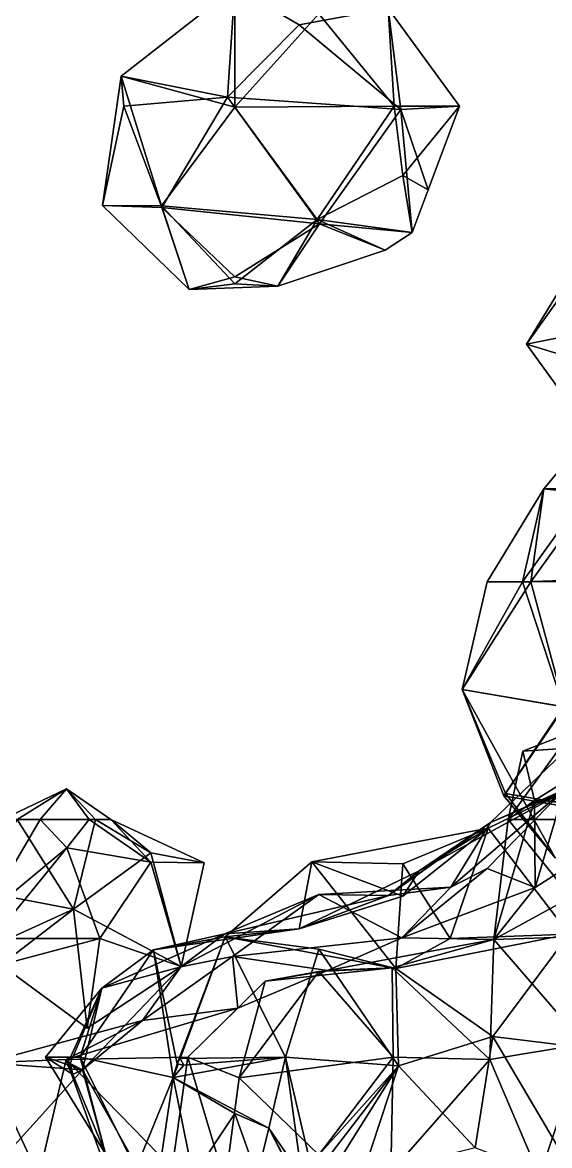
# Model space of a CAD drawing. Extents: x 290095 to 295679, y 4553756 to 4561441.
# Drawn here: x 294109.3 to 294188.3, y 4559107.5 to 4559275.8 of the extents above; entities that cross this region are included whole.
import ezdxf

# ---------------------------------------------------------------- set-up
doc = ezdxf.new("R2010")
doc.units = 0
doc.layers.add('Au_ppm_Pref_-_0_5', color=7, linetype='CONTINUOUS')

msp = doc.modelspace()

# ---------------------------------------------------------------- linework, layer by layer
at = {"layer": 'Au_ppm_Pref_-_0_5'}
for points in [[(294140.07, 4559264.67, 1771.57), (294124.13, 4559267.77, 1763.5), (294141.17, 4559281.11, 1763.98)], [(294141.17, 4559281.11, 1763.98), (294124.13, 4559267.77, 1763.5), (294141.17, 4559263.15, 1757.72)], [(294150.81, 4559275.47, 1769.44), (294140.07, 4559264.67, 1771.57), (294141.17, 4559281.11, 1763.98)], [(294164.15, 4559277.96, 1763.98), (294150.81, 4559275.47, 1769.44), (294141.17, 4559281.11, 1763.98)], [(294153.77, 4559277.13, 1759.36), (294141.17, 4559281.11, 1763.98), (294141.17, 4559263.15, 1757.72)], [(294164.15, 4559277.96, 1763.98), (294166.06, 4559262.79, 1769.74), (294150.81, 4559275.47, 1769.44)], [(294164.15, 4559277.96, 1763.98), (294153.77, 4559277.13, 1759.36), (294165.05, 4559263.28, 1758.66)], [(294164.15, 4559277.96, 1763.98), (294174.82, 4559263.28, 1763.98), (294166.06, 4559262.79, 1769.74)], [(294174.82, 4559263.28, 1763.98), (294164.15, 4559277.96, 1763.98), (294165.05, 4559263.28, 1758.66)], [(294165.05, 4559263.28, 1758.66), (294153.77, 4559277.13, 1759.36), (294141.17, 4559263.15, 1757.72)], [(294140.07, 4559264.67, 1771.57), (294150.81, 4559275.47, 1769.44), (294166.06, 4559262.79, 1769.74)], [(294124.52, 4559263.28, 1768.61), (294121.35, 4559248.4, 1763.98), (294124.13, 4559267.77, 1763.5)], [(294121.35, 4559248.4, 1763.98), (294130.18, 4559248.35, 1759.76), (294124.13, 4559267.77, 1763.5)], [(294124.13, 4559267.77, 1763.5), (294140.07, 4559264.67, 1771.57), (294124.52, 4559263.28, 1768.61)], [(294124.13, 4559267.77, 1763.5), (294130.18, 4559248.35, 1759.76), (294141.17, 4559263.15, 1757.72)], [(294130.22, 4559248.09, 1769.16), (294124.52, 4559263.28, 1768.61), (294140.07, 4559264.67, 1771.57)], [(294130.22, 4559248.09, 1769.16), (294140.07, 4559264.67, 1771.57), (294153.85, 4559245.64, 1769.75)], [(294140.07, 4559264.67, 1771.57), (294166.06, 4559262.79, 1769.74), (294153.85, 4559245.64, 1769.75)], [(294130.22, 4559248.09, 1769.16), (294121.35, 4559248.4, 1763.98), (294124.52, 4559263.28, 1768.61)], [(294141.17, 4559263.15, 1757.72), (294130.18, 4559248.35, 1759.76), (294153.52, 4559246.29, 1758.31)], [(294153.52, 4559246.29, 1758.31), (294165.05, 4559263.28, 1758.66), (294141.17, 4559263.15, 1757.72)], [(294166.37, 4559252.9, 1761.5), (294165.05, 4559263.28, 1758.66), (294153.52, 4559246.29, 1758.31)], [(294153.85, 4559245.64, 1769.75), (294166.06, 4559262.79, 1769.74), (294167.74, 4559244.34, 1763.93)], [(294174.82, 4559263.28, 1763.98), (294165.05, 4559263.28, 1758.66), (294166.37, 4559252.9, 1761.5)], [(294166.06, 4559262.79, 1769.74), (294174.82, 4559263.28, 1763.98), (294170.12, 4559250.76, 1763.98)], [(294166.06, 4559262.79, 1769.74), (294170.12, 4559250.76, 1763.98), (294167.74, 4559244.34, 1763.93)], [(294174.82, 4559263.28, 1763.98), (294166.37, 4559252.9, 1761.5), (294170.12, 4559250.76, 1763.98)], [(294166.37, 4559252.9, 1761.5), (294153.52, 4559246.29, 1758.31), (294167.74, 4559244.34, 1763.93)], [(294170.12, 4559250.76, 1763.98), (294166.37, 4559252.9, 1761.5), (294167.74, 4559244.34, 1763.93)], [(294130.22, 4559248.09, 1769.16), (294134.33, 4559235.8, 1763.98), (294121.35, 4559248.4, 1763.98)], [(294121.35, 4559248.4, 1763.98), (294134.33, 4559235.8, 1763.98), (294130.18, 4559248.35, 1759.76)], [(294134.33, 4559235.8, 1763.98), (294141.17, 4559236.67, 1761.05), (294130.18, 4559248.35, 1759.76)], [(294153.52, 4559246.29, 1758.31), (294130.18, 4559248.35, 1759.76), (294141.17, 4559236.67, 1761.05)], [(294130.22, 4559248.09, 1769.16), (294141.17, 4559237.69, 1766.57), (294134.33, 4559235.8, 1763.98)], [(294130.22, 4559248.09, 1769.16), (294153.85, 4559245.64, 1769.75), (294141.17, 4559237.69, 1766.57)], [(294147.62, 4559236.34, 1763.98), (294153.52, 4559246.29, 1758.31), (294141.17, 4559236.67, 1761.05)], [(294153.52, 4559246.29, 1758.31), (294147.62, 4559236.34, 1763.98), (294163.7, 4559241.69, 1763.98)], [(294163.7, 4559241.69, 1763.98), (294167.74, 4559244.34, 1763.93), (294153.52, 4559246.29, 1758.31)], [(294153.85, 4559245.64, 1769.75), (294147.62, 4559236.34, 1763.98), (294141.17, 4559237.69, 1766.57)], [(294153.85, 4559245.64, 1769.75), (294163.7, 4559241.69, 1763.98), (294147.62, 4559236.34, 1763.98)], [(294153.85, 4559245.64, 1769.75), (294167.74, 4559244.34, 1763.93), (294163.7, 4559241.69, 1763.98)], [(294193.23, 4559241.24, 1882.77), (294194.42, 4559241.01, 1883.41), (294184.88, 4559227.64, 1882.77)], [(294194.87, 4559229.64, 1877.01), (294193.23, 4559241.24, 1882.77), (294184.88, 4559227.64, 1882.77)], [(294184.88, 4559227.64, 1882.77), (294194.42, 4559241.01, 1883.41), (294191.29, 4559225.68, 1886.47)], [(294147.62, 4559236.34, 1763.98), (294134.33, 4559235.8, 1763.98), (294141.17, 4559237.69, 1766.57)], [(294134.33, 4559235.8, 1763.98), (294147.62, 4559236.34, 1763.98), (294141.17, 4559236.67, 1761.05)], [(294184.88, 4559227.64, 1882.77), (294196.2, 4559211.94, 1884.25), (294194.87, 4559229.64, 1877.01)], [(294191.29, 4559225.68, 1886.47), (294196.2, 4559211.94, 1884.25), (294184.88, 4559227.64, 1882.77)], [(294194.98, 4559205.14, 1860.38), (294198.01, 4559218.53, 1864.95), (294187.49, 4559205.96, 1864.95)], [(294187.49, 4559205.96, 1864.95), (294198.01, 4559218.53, 1864.95), (294194.37, 4559206.09, 1868.32)], [(294187.49, 4559205.96, 1864.95), (294184.3, 4559192.01, 1868.37), (294178.96, 4559192.01, 1864.95)], [(294187.49, 4559205.96, 1864.95), (294178.96, 4559192.01, 1864.95), (294185.54, 4559192.01, 1859.82)], [(294187.49, 4559205.96, 1864.95), (294194.37, 4559206.09, 1868.32), (294184.3, 4559192.01, 1868.37)], [(294203.89, 4559192.63, 1870.16), (294184.3, 4559192.01, 1868.37), (294194.37, 4559206.09, 1868.32)], [(294194.98, 4559205.14, 1860.38), (294187.49, 4559205.96, 1864.95), (294185.54, 4559192.01, 1859.82)], [(294194.98, 4559205.14, 1860.38), (294185.54, 4559192.01, 1859.82), (294204.07, 4559192.2, 1856.57)], [(294190.43, 4559173.28, 1869.24), (294175.22, 4559175.86, 1864.74), (294184.3, 4559192.01, 1868.37)], [(294184.3, 4559192.01, 1868.37), (294175.22, 4559175.86, 1864.74), (294178.96, 4559192.01, 1864.95)], [(294175.22, 4559175.86, 1864.74), (294190.56, 4559173.28, 1858.61), (294185.54, 4559192.01, 1859.82)], [(294178.96, 4559192.01, 1864.95), (294175.22, 4559175.86, 1864.74), (294185.54, 4559192.01, 1859.82)], [(294190.43, 4559173.28, 1869.24), (294184.3, 4559192.01, 1868.37), (294203.89, 4559192.63, 1870.16)], [(294204.07, 4559192.2, 1856.57), (294185.54, 4559192.01, 1859.82), (294190.56, 4559173.28, 1858.61)], [(294189.17, 4559150.64, 1865.13), (294175.22, 4559175.86, 1864.74), (294181.46, 4559159.93, 1868.53)], [(294181.46, 4559159.93, 1868.53), (294175.22, 4559175.86, 1864.74), (294190.43, 4559173.28, 1869.24)], [(294181.71, 4559160.28, 1861.61), (294175.22, 4559175.86, 1864.74), (294189.17, 4559150.64, 1865.13)], [(294175.22, 4559175.86, 1864.74), (294181.71, 4559160.28, 1861.61), (294190.56, 4559173.28, 1858.61)], [(294197.69, 4559173.34, 1894.64), (294191.28, 4559160.99, 1900.87), (294179.46, 4559155.9, 1894.65)], [(294190.5, 4559160.8, 1888.43), (294197.69, 4559173.34, 1894.64), (294179.46, 4559155.9, 1894.65)], [(294201.79, 4559156.37, 1870.89), (294181.46, 4559159.93, 1868.53), (294190.43, 4559173.28, 1869.24)], [(294201.76, 4559156.84, 1860.3), (294190.56, 4559173.28, 1858.61), (294181.71, 4559160.28, 1861.61)], [(294184.34, 4559166.59, 1876.83), (294182.11, 4559156.37, 1872.37), (294191.57, 4559169.45, 1872.47)], [(294191.57, 4559169.45, 1872.47), (294182.11, 4559156.37, 1872.37), (294201.79, 4559156.37, 1870.89)], [(294199.53, 4559167.63, 1876.83), (294184.34, 4559166.59, 1876.83), (294191.57, 4559169.45, 1872.47)], [(294184.34, 4559166.59, 1876.83), (294186.1, 4559159.24, 1878.69), (294182.11, 4559156.37, 1872.37)], [(294184.34, 4559166.59, 1876.83), (294199.53, 4559167.63, 1876.83), (294186.1, 4559159.24, 1878.69)], [(294199.53, 4559167.63, 1876.83), (294205, 4559158.26, 1882.76), (294186.1, 4559159.24, 1878.69)], [(294106.33, 4559156.37, 1829.31), (294115.95, 4559160.97, 1829.32), (294108.55, 4559156.37, 1832.81)], [(294115.95, 4559160.97, 1829.32), (294106.33, 4559156.37, 1829.31), (294111.97, 4559156.37, 1827.42)], [(294120.29, 4559156.37, 1831.35), (294108.55, 4559156.37, 1832.81), (294115.95, 4559160.97, 1829.32)], [(294119.32, 4559156.37, 1827.73), (294115.95, 4559160.97, 1829.32), (294111.97, 4559156.37, 1827.42)], [(294119.32, 4559156.37, 1827.73), (294122.59, 4559156.37, 1829.31), (294115.95, 4559160.97, 1829.32)], [(294122.59, 4559156.37, 1829.31), (294120.29, 4559156.37, 1831.35), (294115.95, 4559160.97, 1829.32)], [(294168.77, 4559148.67, 1899.15), (294191.28, 4559160.99, 1900.87), (294179.13, 4559155.06, 1906.01)], [(294179.46, 4559155.9, 1894.65), (294191.28, 4559160.99, 1900.87), (294168.77, 4559148.67, 1899.15)], [(294173.54, 4559146.22, 1888.71), (294190.5, 4559160.8, 1888.43), (294179.46, 4559155.9, 1894.65)], [(294178.97, 4559149.04, 1885.21), (294190.5, 4559160.8, 1888.43), (294173.54, 4559146.22, 1888.71)], [(294186.18, 4559146.17, 1882.77), (294190.5, 4559160.8, 1888.43), (294178.97, 4559149.04, 1885.21)], [(294191.28, 4559160.99, 1900.87), (294191.25, 4559139.16, 1906.79), (294179.13, 4559155.06, 1906.01)], [(294189.17, 4559150.64, 1865.13), (294181.46, 4559159.93, 1868.53), (294201.79, 4559156.37, 1870.89)], [(294201.76, 4559156.84, 1860.3), (294181.71, 4559160.28, 1861.61), (294189.17, 4559150.64, 1865.13)], [(294186.18, 4559146.17, 1882.77), (294205, 4559158.26, 1882.76), (294190.5, 4559160.8, 1888.43)], [(294179.97, 4559138.36, 1877.36), (294186.1, 4559159.24, 1878.69), (294186.18, 4559146.17, 1882.77)], [(294179.97, 4559138.36, 1877.36), (294182.11, 4559156.37, 1872.37), (294186.1, 4559159.24, 1878.69)], [(294186.18, 4559146.17, 1882.77), (294186.1, 4559159.24, 1878.69), (294205, 4559158.26, 1882.76)], [(294103.37, 4559145.52, 1831.63), (294108.55, 4559156.37, 1832.81), (294117.01, 4559142.94, 1833.3)], [(294103.37, 4559141.63, 1828.29), (294115.97, 4559152.14, 1827.9), (294111.97, 4559156.37, 1827.42)], [(294103.37, 4559141.63, 1828.29), (294111.97, 4559156.37, 1827.42), (294106.33, 4559156.37, 1829.31)], [(294120.29, 4559156.37, 1831.35), (294117.01, 4559142.94, 1833.3), (294108.55, 4559156.37, 1832.81)], [(294119.32, 4559156.37, 1827.73), (294111.97, 4559156.37, 1827.42), (294115.97, 4559152.14, 1827.9)], [(294128.57, 4559149.96, 1825.51), (294119.32, 4559156.37, 1827.73), (294115.97, 4559152.14, 1827.9)], [(294120.29, 4559156.37, 1831.35), (294128.57, 4559151.36, 1833.58), (294117.01, 4559142.94, 1833.3)], [(294128.57, 4559149.96, 1825.51), (294122.59, 4559156.37, 1829.31), (294119.32, 4559156.37, 1827.73)], [(294128.57, 4559151.36, 1833.58), (294120.29, 4559156.37, 1831.35), (294122.59, 4559156.37, 1829.31)], [(294128.57, 4559151.36, 1833.58), (294122.59, 4559156.37, 1829.31), (294136.58, 4559149.88, 1829.31)], [(294128.57, 4559149.96, 1825.51), (294136.58, 4559149.88, 1829.31), (294122.59, 4559156.37, 1829.31)], [(294166.37, 4559144.87, 1904.42), (294179.13, 4559155.06, 1906.01), (294152.7, 4559150.04, 1905.64)], [(294179.13, 4559155.06, 1906.01), (294166.37, 4559149.75, 1910.26), (294152.7, 4559150.04, 1905.64)], [(294164.18, 4559144.97, 1893.54), (294179.46, 4559155.9, 1894.65), (294168.77, 4559148.67, 1899.15)], [(294179.46, 4559155.9, 1894.65), (294164.18, 4559144.97, 1893.54), (294173.54, 4559146.22, 1888.71)], [(294173.45, 4559138.55, 1909.86), (294166.37, 4559149.75, 1910.26), (294179.13, 4559155.06, 1906.01)], [(294166.37, 4559144.87, 1904.42), (294168.77, 4559148.67, 1899.15), (294179.13, 4559155.06, 1906.01)], [(294173.45, 4559138.55, 1909.86), (294179.13, 4559155.06, 1906.01), (294191.25, 4559139.16, 1906.79)], [(294179.97, 4559138.36, 1877.36), (294191.57, 4559144.73, 1872.95), (294182.11, 4559156.37, 1872.37)], [(294191.57, 4559144.73, 1872.95), (294201.79, 4559156.37, 1870.89), (294182.11, 4559156.37, 1872.37)], [(294103.37, 4559141.63, 1828.29), (294104.91, 4559138.55, 1828.59), (294115.97, 4559152.14, 1827.9)], [(294104.91, 4559138.55, 1828.59), (294120.96, 4559138.55, 1825.73), (294115.97, 4559152.14, 1827.9)], [(294128.57, 4559149.96, 1825.51), (294115.97, 4559152.14, 1827.9), (294120.96, 4559138.55, 1825.73)], [(294133.11, 4559134.36, 1829.23), (294117.01, 4559142.94, 1833.3), (294128.57, 4559151.36, 1833.58)], [(294133.11, 4559134.36, 1829.23), (294128.57, 4559149.96, 1825.51), (294120.96, 4559138.55, 1825.73)], [(294136.58, 4559149.88, 1829.31), (294133.11, 4559134.36, 1829.23), (294128.57, 4559151.36, 1833.58)], [(294133.11, 4559134.36, 1829.23), (294136.58, 4559149.88, 1829.31), (294128.57, 4559149.96, 1825.51)], [(294165.29, 4559134.03, 1907.77), (294139.71, 4559138.79, 1906.66), (294152.7, 4559150.04, 1905.64)], [(294152.7, 4559150.04, 1905.64), (294139.71, 4559138.79, 1906.66), (294150.81, 4559140, 1900.48)], [(294150.81, 4559140, 1900.48), (294166.37, 4559144.87, 1904.42), (294152.7, 4559150.04, 1905.64)], [(294152.7, 4559150.04, 1905.64), (294166.37, 4559149.75, 1910.26), (294165.29, 4559134.03, 1907.77)], [(294173.45, 4559138.55, 1909.86), (294165.29, 4559134.03, 1907.77), (294166.37, 4559149.75, 1910.26)], [(294164.18, 4559144.97, 1893.54), (294168.77, 4559148.67, 1899.15), (294150.81, 4559140, 1900.48)], [(294168.77, 4559148.67, 1899.15), (294166.37, 4559144.87, 1904.42), (294150.81, 4559140, 1900.48)], [(294186.18, 4559146.17, 1882.77), (294178.97, 4559149.04, 1885.21), (294166.18, 4559138.65, 1882.7)], [(294178.97, 4559149.04, 1885.21), (294173.54, 4559146.22, 1888.71), (294166.18, 4559138.65, 1882.7)], [(294103.37, 4559145.52, 1831.63), (294117.01, 4559142.94, 1833.3), (294107.35, 4559138.55, 1831.19)], [(294140.82, 4559135.85, 1882.82), (294153.78, 4559145.13, 1888.66), (294133.06, 4559134.31, 1889.35)], [(294153.78, 4559145.13, 1888.66), (294139.68, 4559139.25, 1894.87), (294133.06, 4559134.31, 1889.35)], [(294139.68, 4559139.25, 1894.87), (294153.78, 4559145.13, 1888.66), (294164.18, 4559144.97, 1893.54)], [(294164.18, 4559144.97, 1893.54), (294150.81, 4559140, 1900.48), (294139.68, 4559139.25, 1894.87)], [(294140.82, 4559135.85, 1882.82), (294166.18, 4559138.65, 1882.7), (294153.78, 4559145.13, 1888.66)], [(294164.18, 4559144.97, 1893.54), (294153.78, 4559145.13, 1888.66), (294173.54, 4559146.22, 1888.71)], [(294166.18, 4559138.65, 1882.7), (294173.54, 4559146.22, 1888.71), (294153.78, 4559145.13, 1888.66)], [(294179.97, 4559138.36, 1877.36), (294186.18, 4559146.17, 1882.77), (294166.18, 4559138.65, 1882.7)], [(294179.97, 4559138.36, 1877.36), (294204.07, 4559139.18, 1877.18), (294191.57, 4559144.73, 1872.95)], [(294106.17, 4559134.6, 1829.31), (294107.35, 4559138.55, 1831.19), (294117.01, 4559142.94, 1833.3)], [(294106.17, 4559134.6, 1829.31), (294117.01, 4559142.94, 1833.3), (294119.03, 4559125.07, 1829.31)], [(294119.03, 4559125.07, 1829.31), (294117.01, 4559142.94, 1833.3), (294133.11, 4559134.36, 1829.23)], [(294139.71, 4559138.79, 1906.66), (294128.99, 4559136.82, 1900.2), (294150.81, 4559140, 1900.48)], [(294150.81, 4559140, 1900.48), (294128.99, 4559136.82, 1900.2), (294139.68, 4559139.25, 1894.87)], [(294106.17, 4559134.6, 1829.31), (294120.96, 4559138.55, 1825.73), (294104.91, 4559138.55, 1828.59)], [(294106.17, 4559134.6, 1829.31), (294119.03, 4559125.07, 1829.31), (294120.96, 4559138.55, 1825.73)], [(294119.03, 4559125.07, 1829.31), (294133.11, 4559134.36, 1829.23), (294120.96, 4559138.55, 1825.73)], [(294128.99, 4559136.82, 1900.2), (294121.25, 4559131.09, 1894.64), (294139.68, 4559139.25, 1894.87)], [(294121.25, 4559131.09, 1894.64), (294133.06, 4559134.31, 1889.35), (294139.68, 4559139.25, 1894.87)], [(294128.99, 4559136.82, 1900.2), (294139.71, 4559138.79, 1906.66), (294132.54, 4559119.76, 1905.94)], [(294132.54, 4559119.76, 1905.94), (294139.71, 4559138.79, 1906.66), (294132.97, 4559120.54, 1906.06)], [(294132.97, 4559120.54, 1906.06), (294139.71, 4559138.79, 1906.66), (294148.76, 4559120.74, 1904.16)], [(294139.71, 4559138.79, 1906.66), (294153.77, 4559136.96, 1901.11), (294148.76, 4559120.74, 1904.16)], [(294139.71, 4559138.79, 1906.66), (294165.29, 4559134.03, 1907.77), (294153.77, 4559136.96, 1901.11)], [(294140.82, 4559135.85, 1882.82), (294155.05, 4559133.74, 1876.56), (294166.18, 4559138.65, 1882.7)], [(294179.97, 4559138.36, 1877.36), (294166.18, 4559138.65, 1882.7), (294155.05, 4559133.74, 1876.56)], [(294179.97, 4559138.36, 1877.36), (294155.05, 4559133.74, 1876.56), (294164.76, 4559134.14, 1871.6)], [(294179.97, 4559138.36, 1877.36), (294164.76, 4559134.14, 1871.6), (294179.4, 4559120.42, 1871.62)], [(294173.45, 4559138.55, 1909.86), (294191.25, 4559139.16, 1906.79), (294165.29, 4559134.03, 1907.77)], [(294191.25, 4559139.16, 1906.79), (294179.82, 4559123.82, 1905.09), (294165.29, 4559134.03, 1907.77)], [(294193.5, 4559122.76, 1875.91), (294179.97, 4559138.36, 1877.36), (294179.4, 4559120.42, 1871.62)], [(294204.27, 4559120.87, 1905.73), (294179.82, 4559123.82, 1905.09), (294191.25, 4559139.16, 1906.79)], [(294179.97, 4559138.36, 1877.36), (294193.5, 4559122.76, 1875.91), (294204.07, 4559139.18, 1877.18)], [(294121.25, 4559131.09, 1894.64), (294128.99, 4559136.82, 1900.2), (294117.99, 4559120.74, 1900.12)], [(294117.99, 4559120.74, 1900.12), (294128.99, 4559136.82, 1900.2), (294131.92, 4559117.68, 1905.96)], [(294128.99, 4559136.82, 1900.2), (294132.54, 4559119.76, 1905.94), (294131.92, 4559117.68, 1905.96)], [(294165.71, 4559119.43, 1900.87), (294148.76, 4559120.74, 1904.16), (294153.77, 4559136.96, 1901.11)], [(294165.71, 4559119.43, 1900.87), (294153.77, 4559136.96, 1901.11), (294165.29, 4559134.03, 1907.77)], [(294140.82, 4559135.85, 1882.82), (294133.06, 4559134.31, 1889.35), (294127.32, 4559126.26, 1882.99)], [(294140.82, 4559135.85, 1882.82), (294127.32, 4559126.26, 1882.99), (294141.61, 4559128.08, 1876)], [(294140.82, 4559135.85, 1882.82), (294141.61, 4559128.08, 1876), (294155.05, 4559133.74, 1876.56)], [(294121.25, 4559131.09, 1894.64), (294118.33, 4559118.84, 1887.78), (294133.06, 4559134.31, 1889.35)], [(294118.33, 4559118.84, 1887.78), (294127.32, 4559126.26, 1882.99), (294133.06, 4559134.31, 1889.35)], [(294155.05, 4559133.74, 1876.56), (294141.61, 4559128.08, 1876), (294145.71, 4559132.14, 1870.89)], [(294145.71, 4559132.14, 1870.89), (294141.82, 4559117.66, 1866.28), (294153.77, 4559133.58, 1866.61)], [(294153.77, 4559133.58, 1866.61), (294141.82, 4559117.66, 1866.28), (294164.91, 4559120.74, 1865.64)], [(294164.76, 4559134.14, 1871.6), (294155.05, 4559133.74, 1876.56), (294145.71, 4559132.14, 1870.89)], [(294164.76, 4559134.14, 1871.6), (294145.71, 4559132.14, 1870.89), (294153.77, 4559133.58, 1866.61)], [(294164.76, 4559134.14, 1871.6), (294153.77, 4559133.58, 1866.61), (294164.91, 4559120.74, 1865.64)], [(294164.76, 4559134.14, 1871.6), (294164.91, 4559120.74, 1865.64), (294179.4, 4559120.42, 1871.62)], [(294165.71, 4559119.43, 1900.87), (294165.29, 4559134.03, 1907.77), (294179.82, 4559123.82, 1905.09)], [(294145.71, 4559132.14, 1870.89), (294141.61, 4559128.08, 1876), (294134.1, 4559120.74, 1872.14)], [(294145.71, 4559132.14, 1870.89), (294134.1, 4559120.74, 1872.14), (294141.82, 4559117.66, 1866.28)], [(294112.77, 4559120.74, 1894.64), (294116.02, 4559119.63, 1890.63), (294121.25, 4559131.09, 1894.64)], [(294112.77, 4559120.74, 1894.64), (294121.25, 4559131.09, 1894.64), (294117.99, 4559120.74, 1900.12)], [(294116.02, 4559119.63, 1890.63), (294116.5, 4559119.79, 1890.29), (294121.25, 4559131.09, 1894.64)], [(294116.5, 4559119.79, 1890.29), (294118.33, 4559118.84, 1887.78), (294121.25, 4559131.09, 1894.64)], [(294141.61, 4559128.08, 1876), (294127.32, 4559126.26, 1882.99), (294115.87, 4559120.39, 1876.6)], [(294134.1, 4559120.74, 1872.14), (294141.61, 4559128.08, 1876), (294115.87, 4559120.39, 1876.6)], [(294103.78, 4559119.92, 1882.57), (294127.32, 4559126.26, 1882.99), (294118.33, 4559118.84, 1887.78)], [(294103.78, 4559119.92, 1882.57), (294115.87, 4559120.39, 1876.6), (294127.32, 4559126.26, 1882.99)], [(294165.71, 4559119.43, 1900.87), (294179.82, 4559123.82, 1905.09), (294177.18, 4559107.15, 1902.84)], [(294193.32, 4559100.98, 1906), (294177.18, 4559107.15, 1902.84), (294179.82, 4559123.82, 1905.09)], [(294193.32, 4559100.98, 1906), (294179.82, 4559123.82, 1905.09), (294204.27, 4559120.87, 1905.73)], [(294186.85, 4559102.92, 1873.11), (294193.5, 4559122.76, 1875.91), (294179.4, 4559120.42, 1871.62)], [(294205.32, 4559102.46, 1876.54), (294193.5, 4559122.76, 1875.91), (294186.85, 4559102.92, 1873.11)], [(294103.78, 4559119.92, 1882.57), (294092.85, 4559102.92, 1881.79), (294111.79, 4559102.92, 1880.8)], [(294103.78, 4559119.92, 1882.57), (294111.79, 4559102.92, 1880.8), (294115.87, 4559120.39, 1876.6)], [(294103.78, 4559119.92, 1882.57), (294118.33, 4559118.84, 1887.78), (294103.88, 4559102.92, 1888.39)], [(294122.23, 4559102.92, 1879.81), (294115.87, 4559120.39, 1876.6), (294111.79, 4559102.92, 1880.8)], [(294116.02, 4559119.63, 1890.63), (294112.77, 4559120.74, 1894.64), (294116.87, 4559118.16, 1890.73)], [(294112.77, 4559120.74, 1894.64), (294121.76, 4559106.26, 1894.64), (294116.87, 4559118.16, 1890.73)], [(294121.76, 4559106.26, 1894.64), (294112.77, 4559120.74, 1894.64), (294117.99, 4559120.74, 1900.12)], [(294131.76, 4559104.12, 1877.15), (294134.1, 4559120.74, 1872.14), (294115.87, 4559120.39, 1876.6)], [(294115.87, 4559120.39, 1876.6), (294122.23, 4559102.92, 1879.81), (294131.76, 4559104.12, 1877.15)], [(294116.02, 4559119.63, 1890.63), (294116.87, 4559118.16, 1890.73), (294116.5, 4559119.79, 1890.29)], [(294116.29, 4559119.53, 1890.29), (294118.33, 4559118.84, 1887.78), (294116.5, 4559119.79, 1890.29)], [(294116.5, 4559119.79, 1890.29), (294116.87, 4559118.16, 1890.73), (294116.29, 4559119.53, 1890.29)], [(294118.33, 4559118.84, 1887.78), (294116.29, 4559119.53, 1890.29), (294116.87, 4559118.16, 1890.73)], [(294121.76, 4559106.26, 1894.64), (294117.99, 4559120.74, 1900.12), (294126.33, 4559104.01, 1900.53)], [(294131.92, 4559117.68, 1905.96), (294126.33, 4559104.01, 1900.53), (294117.99, 4559120.74, 1900.12)], [(294139.73, 4559101.97, 1869.99), (294134.1, 4559120.74, 1872.14), (294131.76, 4559104.12, 1877.15)], [(294133.5, 4559119.57, 1905.92), (294148.76, 4559120.74, 1904.16), (294131.92, 4559117.68, 1905.96)], [(294148.76, 4559120.74, 1904.16), (294146.24, 4559110.1, 1906.52), (294131.92, 4559117.68, 1905.96)], [(294132.54, 4559119.76, 1905.94), (294132.66, 4559119.69, 1906.03), (294131.92, 4559117.68, 1905.96)], [(294132.66, 4559119.69, 1906.03), (294133.5, 4559119.57, 1905.92), (294131.92, 4559117.68, 1905.96)], [(294133.5, 4559119.57, 1905.92), (294132.54, 4559119.76, 1905.94), (294132.97, 4559120.54, 1906.06)], [(294133.5, 4559119.57, 1905.92), (294132.66, 4559119.69, 1906.03), (294132.54, 4559119.76, 1905.94)], [(294133.5, 4559119.57, 1905.92), (294132.97, 4559120.54, 1906.06), (294148.76, 4559120.74, 1904.16)], [(294141.82, 4559117.66, 1866.28), (294134.1, 4559120.74, 1872.14), (294139.73, 4559101.97, 1869.99)], [(294164.91, 4559120.74, 1865.64), (294141.82, 4559117.66, 1866.28), (294153.77, 4559106.12, 1866.02)], [(294151.23, 4559102.92, 1901.78), (294146.24, 4559110.1, 1906.52), (294148.76, 4559120.74, 1904.16)], [(294148.76, 4559120.74, 1904.16), (294165.71, 4559119.43, 1900.87), (294152.5, 4559104.71, 1900.58)], [(294151.23, 4559102.92, 1901.78), (294148.76, 4559120.74, 1904.16), (294152.5, 4559104.71, 1900.58)], [(294165.71, 4559119.43, 1900.87), (294153.77, 4559103.92, 1900.25), (294152.5, 4559104.71, 1900.58)], [(294164.56, 4559103.51, 1871.23), (294164.91, 4559120.74, 1865.64), (294153.77, 4559106.12, 1866.02)], [(294165.71, 4559119.43, 1900.87), (294155.31, 4559102.92, 1899.86), (294153.77, 4559103.92, 1900.25)], [(294165.71, 4559119.43, 1900.87), (294160.23, 4559102.92, 1900.58), (294155.31, 4559102.92, 1899.86)], [(294160.23, 4559102.92, 1900.58), (294165.71, 4559119.43, 1900.87), (294177.18, 4559107.15, 1902.84)], [(294164.56, 4559103.51, 1871.23), (294179.4, 4559120.42, 1871.62), (294164.91, 4559120.74, 1865.64)], [(294164.56, 4559103.51, 1871.23), (294186.85, 4559102.92, 1873.11), (294179.4, 4559120.42, 1871.62)], [(294118.33, 4559118.84, 1887.78), (294127.53, 4559102.51, 1888.86), (294103.88, 4559102.92, 1888.39)], [(294118.33, 4559118.84, 1887.78), (294116.87, 4559118.16, 1890.73), (294121.76, 4559106.26, 1894.64)], [(294118.33, 4559118.84, 1887.78), (294121.76, 4559106.26, 1894.64), (294127.53, 4559102.51, 1888.86)], [(294129.73, 4559102.92, 1906.52), (294126.33, 4559104.01, 1900.53), (294131.92, 4559117.68, 1905.96)], [(294129.73, 4559102.92, 1906.52), (294131.92, 4559117.68, 1905.96), (294134.94, 4559102.92, 1909.46)], [(294146.24, 4559110.1, 1906.52), (294141.17, 4559112.3, 1909.65), (294131.92, 4559117.68, 1905.96)], [(294141.17, 4559112.3, 1909.65), (294134.94, 4559102.92, 1909.46), (294131.92, 4559117.68, 1905.96)], [(294139.73, 4559101.97, 1869.99), (294153.77, 4559106.12, 1866.02), (294141.82, 4559117.66, 1866.28)], [(294144.51, 4559102.92, 1908.1), (294134.94, 4559102.92, 1909.46), (294141.17, 4559112.3, 1909.65)], [(294144.51, 4559102.92, 1908.1), (294141.17, 4559112.3, 1909.65), (294146.24, 4559110.1, 1906.52)], [(294144.51, 4559102.92, 1908.1), (294146.24, 4559110.1, 1906.52), (294149.93, 4559102.99, 1906.54)], [(294149.93, 4559102.99, 1906.54), (294146.24, 4559110.1, 1906.52), (294149.93, 4559103.1, 1906.52)], [(294150.01, 4559103, 1906.44), (294149.93, 4559103.1, 1906.52), (294146.24, 4559110.1, 1906.52)], [(294146.24, 4559110.1, 1906.52), (294151.23, 4559102.92, 1901.78), (294150.01, 4559103, 1906.44)]]:
    msp.add_3dface(points, dxfattribs=at)

doc.saveas('drawing.dxf')
